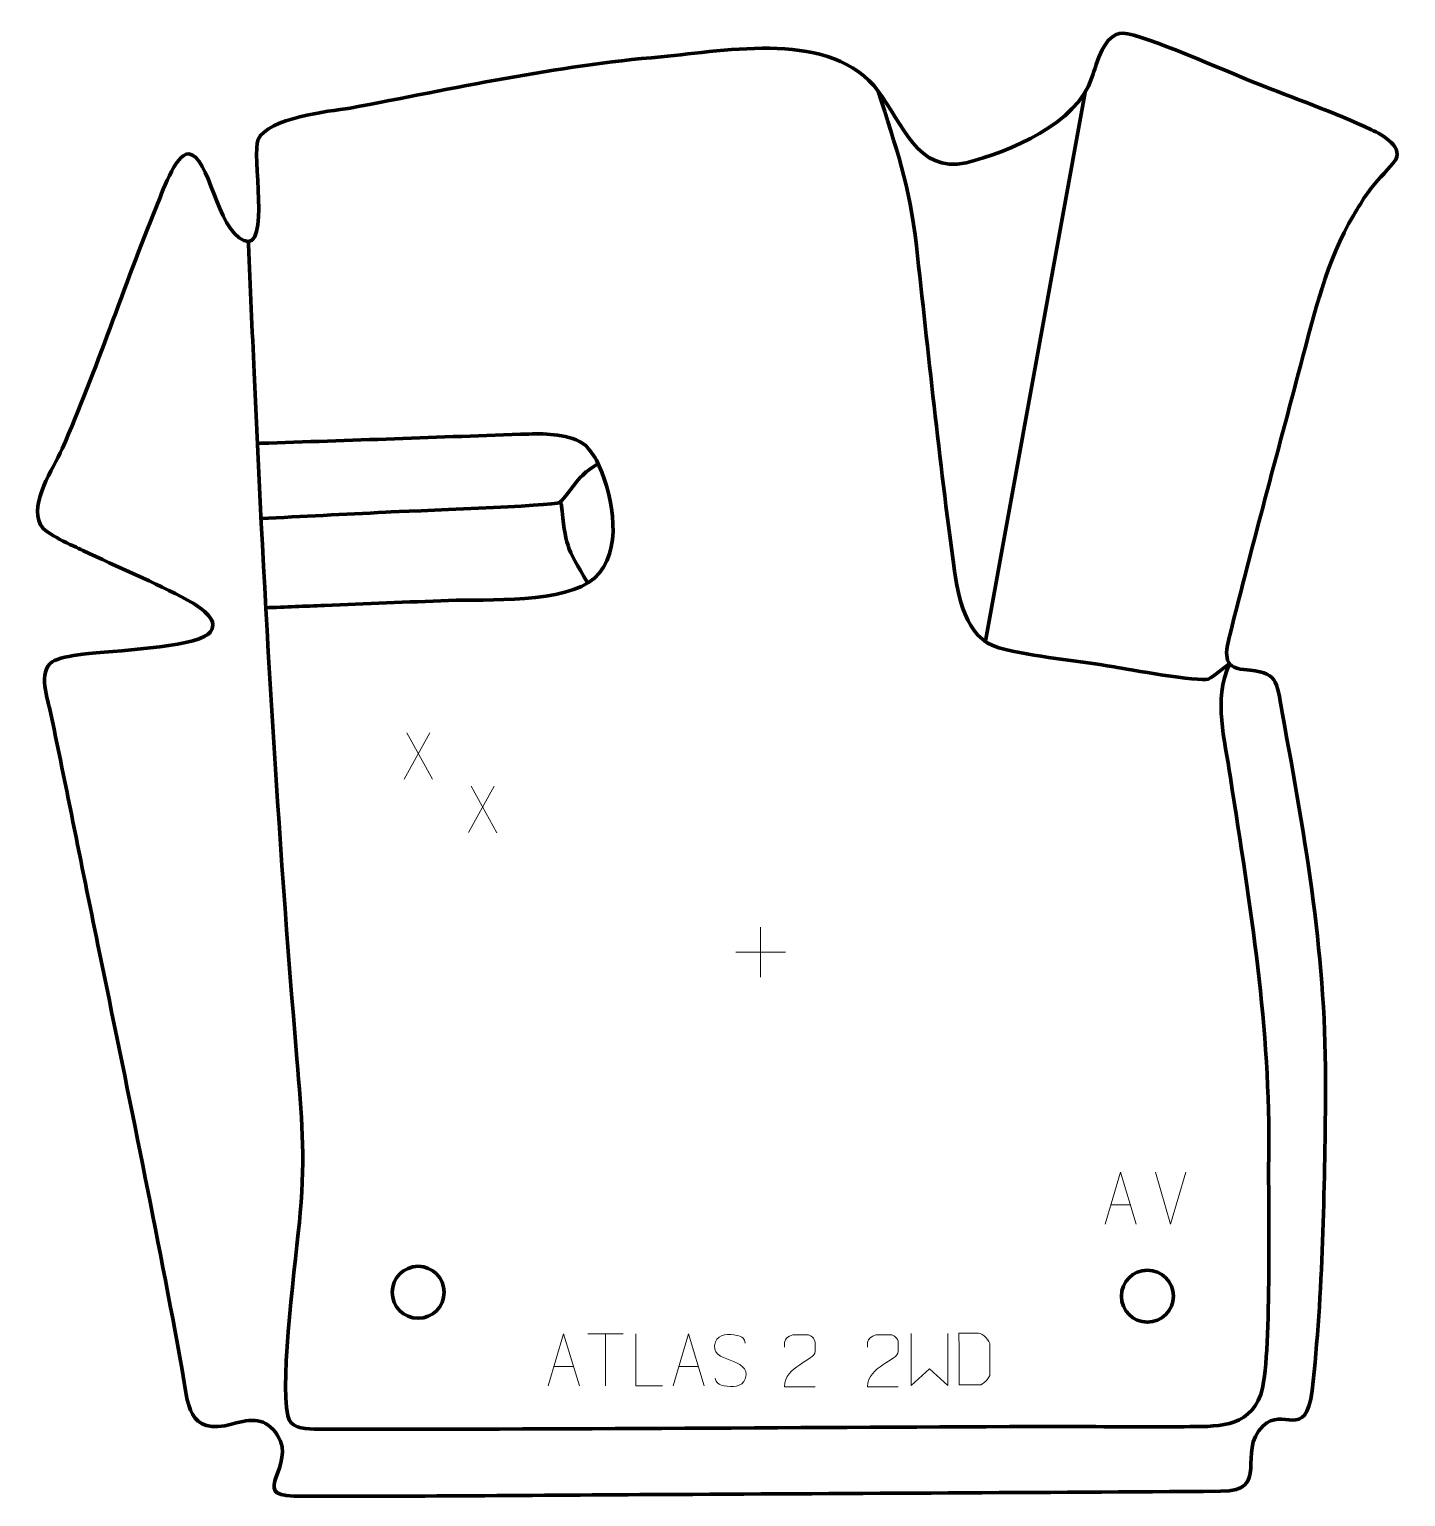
# Model space of a CAD drawing. Header units: millimetres. Extents: x 1055 to 1717, y -37 to 668.
import ezdxf

# ---------------------------------------------------------------- set-up
doc = ezdxf.new("R2010")
doc.units = ezdxf.units.MM
doc.header["$MEASUREMENT"] = 0
doc.layers.add('layer 2', color=7, linetype='Continuous')
doc.layers.add('layer 3', color=7, linetype='Continuous')

msp = doc.modelspace()

# ---------------------------------------------------------------- linework, layer by layer
at = {"layer": 'layer 2', "color": 142, "lineweight": 200}
for centre in [(1242.2464, 61.2756), (1592.8854, 59.4234)]:
    msp.add_ellipse(centre, major_axis=(0, 12.5), ratio=1, dxfattribs=at)
at = {"layer": 'layer 2', "color": 142, "lineweight": 158}
for points, knots in [([(1463.4627, 638.7695), (1472.0654, 611.2641), (1478.5447, 593.6417), (1481.8171, 564.3431), (1481.8171, 564.3431), (1487.5296, 513.2311), (1492.8206, 461.6607), (1499.784, 410.7289), (1499.784, 410.7289), (1501.7672, 396.2232), (1505.0475, 375.7647), (1521.4507, 371.1037), (1521.4507, 371.1037), (1538.698, 366.5564), (1558.8861, 365.0733), (1576.8927, 361.9642), (1576.8927, 361.9642), (1583.1628, 360.8816), (1618.0862, 354.5245), (1622.0986, 356.1176), (1622.0986, 356.1176), (1624.5886, 357.1062), (1630.0272, 361.7148), (1632.3096, 363.6049)], [0, 0, 0, 0, 0.14285714, 0.14285714, 0.14285714, 0.14285714, 0.28571429, 0.28571429, 0.28571429, 0.28571429, 0.42857143, 0.42857143, 0.42857143, 0.42857143, 0.57142857, 0.57142857, 0.57142857, 0.57142857, 0.71428571, 0.71428571, 0.71428571, 0.71428571, 1, 1, 1, 1]), ([(1632.3096, 363.6049), (1624.5288, 345.2022), (1630.0164, 327.6066), (1632.814, 308.7892), (1632.814, 308.7892), (1642.4039, 245.5227), (1652.197, 189.6587), (1651.1991, 125.0487), (1651.1991, 125.0487), (1650.9262, 102.6614), (1652.8031, 28.809), (1647.4224, 12.202), (1647.4224, 12.202), (1641.3035, -4.4161), (1625.5516, -3.1269), (1610.4999, -3.3325), (1610.4999, -3.3325), (1590.0948, -3.6114), (1569.2882, -3.2008), (1548.8009, -3.2456), (1548.8009, -3.2456), (1430.0209, -3.505), (1310.8953, -4.8254), (1192.1752, -4.4392), (1192.1752, -4.4392), (1186.6716, -4.4212), (1180.659, -3.6215), (1179.5445, 1.8538), (1179.5445, 1.8538), (1175.6655, 20.911), (1183.5759, 77.0042), (1185.5869, 99.5372), (1185.5869, 99.5372), (1188.0107, 127.4402), (1186.2737, 146.0105), (1183.9281, 173.5069), (1183.9281, 173.5069), (1174.6559, 284.1191), (1168.3301, 392.6776), (1163.3622, 503.4141), (1163.3622, 503.4141), (1162.4416, 523.9306), (1161.521, 544.4471), (1160.6005, 564.9636), (1160.6005, 564.9636), (1160.6005, 564.9636), (1160.5331, 566.4648), (1160.5331, 566.4648)], [0, 0, 0, 0, 0.07692308, 0.07692308, 0.07692308, 0.07692308, 0.15384615, 0.15384615, 0.15384615, 0.15384615, 0.23076923, 0.23076923, 0.23076923, 0.23076923, 0.30769231, 0.30769231, 0.30769231, 0.30769231, 0.38461538, 0.38461538, 0.38461538, 0.38461538, 0.46153846, 0.46153846, 0.46153846, 0.46153846, 0.53846154, 0.53846154, 0.53846154, 0.53846154, 0.61538462, 0.61538462, 0.61538462, 0.61538462, 0.69230769, 0.69230769, 0.69230769, 0.69230769, 0.76923077, 0.76923077, 0.76923077, 0.76923077, 0.84615385, 0.84615385, 0.84615385, 0.84615385, 1, 1, 1, 1]), ([(1168.8967, 390.3522), (1178.339, 390.7335), (1187.7812, 391.1147), (1197.2235, 391.496), (1197.2235, 391.496), (1217.1019, 392.2987), (1236.9803, 393.1013), (1256.8587, 393.904), (1256.8587, 393.904), (1274.9843, 394.4442), (1313.3465, 392.3251), (1327.0017, 404.6212), (1327.0017, 404.6212), (1341.1238, 417.3377), (1335.8773, 443.1957), (1329.3343, 458.5106), (1329.3343, 458.5106), (1327.6022, 462.5649), (1325.8988, 464.8816), (1323.0065, 468.1609), (1323.0065, 468.1609), (1319.0622, 471.5026), (1314.1951, 472.5721), (1309.2372, 473.3623), (1309.2372, 473.3623), (1304.7457, 474.0046), (1300.1011, 474.0691), (1295.4335, 473.9079), (1295.4335, 473.9079), (1252.4138, 472.4218), (1209.4291, 470.7974), (1166.3812, 469.4532), (1166.3812, 469.4532), (1166.3812, 469.4532), (1164.8881, 469.4065), (1164.8881, 469.4065)], [0, 0, 0, 0, 0.1, 0.1, 0.1, 0.1, 0.2, 0.2, 0.2, 0.2, 0.3, 0.3, 0.3, 0.3, 0.4, 0.4, 0.4, 0.4, 0.5, 0.5, 0.5, 0.5, 0.6, 0.6, 0.6, 0.6, 0.7, 0.7, 0.7, 0.7, 0.8, 0.8, 0.8, 0.8, 1, 1, 1, 1]), ([(1166.5096, 433.2686), (1186.5838, 434.2809), (1206.658, 435.2931), (1226.7322, 436.3054), (1226.7322, 436.3054), (1236.921, 436.7993), (1307.4205, 439.2467), (1310.3267, 441.0561), (1310.3267, 441.0561), (1311.923, 442.0498), (1318.2049, 451.2394), (1321.345, 454.1806), (1321.345, 454.1806), (1323.6582, 456.3474), (1325.9483, 457.8423), (1328.5939, 459.5458)], [0, 0, 0, 0, 0.2, 0.2, 0.2, 0.2, 0.4, 0.4, 0.4, 0.4, 0.6, 0.6, 0.6, 0.6, 1, 1, 1, 1])]:
    msp.add_open_spline(points, degree=3, knots=knots, dxfattribs=at)
for points in [[(1514.8954, 373.4403), (1514.8954, 373.4403), (1562.9353, 638.2009), (1562.9353, 638.2009)], [(1323.7524, 402.2406), (1313.1574, 420.3574), (1313.3484, 419.5417), (1311.0438, 440.5569)]]:
    msp.add_open_spline(points, degree=3, dxfattribs=at)
at = {"layer": 'layer 3', "color": 242, "lineweight": 158}
msp.add_open_spline([(1628.104, -34.3946), (1652.6284, -34.3621), (1635.434, -15.7427), (1648.3713, -3.023), (1648.3713, -3.023), (1658.3128, 6.7513), (1668.6575, -10.9387), (1672.1363, 14.1466), (1672.1363, 14.1466), (1677.328, 61.4473), (1678.0604, 109.7401), (1678.5382, 157.3027), (1678.5382, 157.3027), (1679.0371, 222.174), (1669.2848, 276.7445), (1657.6787, 339.9894), (1657.6787, 339.9894), (1654.7811, 355.9327), (1655.9857, 359.2714), (1639.3101, 360.6923), (1639.3101, 360.6923), (1628.5868, 361.4438), (1630.5288, 369.2589), (1632.6231, 377.6646), (1632.6231, 377.6646), (1643.4066, 420.9455), (1655.2349, 464.1602), (1666.6209, 507.3025), (1666.6209, 507.3025), (1672.8791, 531.0216), (1679.2578, 557.8179), (1691.9175, 578.9594), (1691.9175, 578.9594), (1694.1271, 582.6376), (1696.3503, 586.3701), (1698.8135, 589.885), (1698.8135, 589.885), (1703.1369, 596.0539), (1707.0726, 599.2438), (1711.3893, 604.5335), (1711.3893, 604.5335), (1717.0557, 611.477), (1705.7214, 617.8414), (1700.6403, 620.2028), (1700.6403, 620.2028), (1682.8311, 628.4796), (1663.0312, 635.4938), (1644.6616, 642.7283), (1644.6616, 642.7283), (1631.1285, 648.0787), (1592.0581, 665.7722), (1581.0855, 666.6683), (1581.0855, 666.6683), (1571.9464, 666.4895), (1568.6362, 652.3447), (1566.2375, 645.2224), (1566.2375, 645.2224), (1558.8147, 622.9842), (1526.6243, 609.5783), (1505.6607, 604.2235), (1505.6607, 604.2235), (1482.3217, 599.1917), (1475.0056, 623.44), (1463.4627, 638.7695), (1463.4627, 638.7695), (1441.1143, 668.449), (1391.0109, 658.1693), (1359.1634, 655.2499), (1359.1634, 655.2499), (1308.3315, 650.9978), (1259.5122, 640.018), (1209.5516, 630.5798), (1209.5516, 630.5798), (1198.8336, 629.0201), (1170.3526, 626.033), (1165.2716, 615.4649), (1165.2716, 615.4649), (1162.1118, 608.8927), (1171.3941, 561.5149), (1158.4946, 566.8846), (1158.4946, 566.8846), (1145.106, 572.4578), (1141.9603, 607.8071), (1131.9065, 608.5523), (1131.9065, 608.5523), (1125.5732, 609.0217), (1118.5943, 588.5308), (1116.4577, 583.3595), (1116.4577, 583.3595), (1100.6002, 544.8525), (1087.8402, 504.8165), (1071.0482, 466.7995), (1071.0482, 466.7995), (1066.6772, 456.9036), (1055.2882, 441.3185), (1060.709, 430.1803), (1060.709, 430.1803), (1062.7573, 425.9715), (1076.7018, 420.0158), (1081.0395, 417.911), (1081.0395, 417.911), (1097.3834, 409.9805), (1115.7004, 402.6413), (1131.3905, 393.99), (1131.3905, 393.99), (1131.3905, 393.99), (1133.0763, 393.0605), (1133.0763, 393.0605), (1133.0763, 393.0605), (1137.7111, 390.4199), (1147.9639, 383.7412), (1141.3347, 377.6569), (1141.3347, 377.6569), (1132.9016, 371.0763), (1095.5108, 369.8514), (1080.9964, 368.0192), (1080.9964, 368.0192), (1074.8101, 367.2382), (1068.8915, 366.1174), (1066.2409, 364.3573), (1066.2409, 364.3573), (1059.2545, 359.7183), (1064.2165, 346.0912), (1065.6052, 339.4571), (1065.6052, 339.4571), (1073.8674, 299.988), (1081.6692, 260.2472), (1089.8037, 220.7165), (1089.8037, 220.7165), (1103.2802, 155.2254), (1116.7015, 89.7386), (1128.8222, 23.9794), (1128.8222, 23.9794), (1131.5279, 7.6699), (1131.1947, -8.0241), (1153.1602, -1.9746), (1153.1602, -1.9746), (1161.8604, 0.4215), (1168.9743, 1.4047), (1174.6822, -7.5491), (1174.6822, -7.5491), (1183.8893, -21.9917), (1160.883, -36.5362), (1182.4621, -36.6465), (1182.4621, -36.6465), (1243.526, -36.9586), (1304.9771, -36.2242), (1366.0636, -35.8982), (1366.0636, -35.8982), (1453.4104, -35.432), (1540.7575, -34.9268), (1628.104, -34.3946)], degree=3, knots=[0, 0, 0, 0, 0.02564103, 0.02564103, 0.02564103, 0.02564103, 0.05128205, 0.05128205, 0.05128205, 0.05128205, 0.07692308, 0.07692308, 0.07692308, 0.07692308, 0.1025641, 0.1025641, 0.1025641, 0.1025641, 0.12820513, 0.12820513, 0.12820513, 0.12820513, 0.15384615, 0.15384615, 0.15384615, 0.15384615, 0.17948718, 0.17948718, 0.17948718, 0.17948718, 0.20512821, 0.20512821, 0.20512821, 0.20512821, 0.23076923, 0.23076923, 0.23076923, 0.23076923, 0.25641026, 0.25641026, 0.25641026, 0.25641026, 0.28205128, 0.28205128, 0.28205128, 0.28205128, 0.30769231, 0.30769231, 0.30769231, 0.30769231, 0.33333333, 0.33333333, 0.33333333, 0.33333333, 0.35897436, 0.35897436, 0.35897436, 0.35897436, 0.38461538, 0.38461538, 0.38461538, 0.38461538, 0.41025641, 0.41025641, 0.41025641, 0.41025641, 0.43589744, 0.43589744, 0.43589744, 0.43589744, 0.46153846, 0.46153846, 0.46153846, 0.46153846, 0.48717949, 0.48717949, 0.48717949, 0.48717949, 0.51282051, 0.51282051, 0.51282051, 0.51282051, 0.53846154, 0.53846154, 0.53846154, 0.53846154, 0.56410256, 0.56410256, 0.56410256, 0.56410256, 0.58974359, 0.58974359, 0.58974359, 0.58974359, 0.61538462, 0.61538462, 0.61538462, 0.61538462, 0.64102564, 0.64102564, 0.64102564, 0.64102564, 0.66666667, 0.66666667, 0.66666667, 0.66666667, 0.69230769, 0.69230769, 0.69230769, 0.69230769, 0.71794872, 0.71794872, 0.71794872, 0.71794872, 0.74358974, 0.74358974, 0.74358974, 0.74358974, 0.76923077, 0.76923077, 0.76923077, 0.76923077, 0.79487179, 0.79487179, 0.79487179, 0.79487179, 0.82051282, 0.82051282, 0.82051282, 0.82051282, 0.84615385, 0.84615385, 0.84615385, 0.84615385, 0.87179487, 0.87179487, 0.87179487, 0.87179487, 0.8974359, 0.8974359, 0.8974359, 0.8974359, 0.92307692, 0.92307692, 0.92307692, 0.92307692, 0.94871795, 0.94871795, 0.94871795, 0.94871795, 1, 1, 1, 1], dxfattribs=at)
at = {"layer": 'layer 3', "color": 250, "lineweight": 9}
for points in [[(1247.8142, 330.2869), (1247.8142, 330.2869), (1235.507, 307.9883), (1235.507, 307.9883)], [(1236.8099, 330.2869), (1236.8099, 330.2869), (1249.1171, 307.9366), (1249.1171, 307.9366)], [(1278.7604, 304.5964), (1278.7604, 304.5964), (1266.4532, 282.2978), (1266.4532, 282.2978)], [(1267.7561, 304.5964), (1267.7561, 304.5964), (1280.0633, 282.2461), (1280.0633, 282.2461)], [(1406.9151, 236.8346), (1406.9151, 236.8346), (1406.9151, 212.8567), (1406.9151, 212.8567)], [(1394.9262, 224.8456), (1394.9262, 224.8456), (1418.9041, 224.8456), (1418.9041, 224.8456)], [(1604.037, 94.0587), (1604.037, 94.0587), (1596.7152, 119.0123), (1596.7152, 119.0123)], [(1611.3589, 119.0123), (1611.3589, 119.0123), (1604.0371, 94.0587), (1604.0371, 94.0587)], [(1575.2892, 103.3154), (1575.2892, 103.3154), (1584.7849, 103.3154), (1584.7849, 103.3154)], [(1323.8084, 41.3273), (1323.8084, 41.3273), (1340.7956, 41.3273), (1340.7956, 41.3273)], [(1332.3022, 16.3973), (1332.3022, 16.3973), (1332.3022, 41.3508), (1332.3022, 41.3508)], [(1307.5541, 25.6467), (1307.5541, 25.6467), (1317.0498, 25.6467), (1317.0498, 25.6467)], [(1367.5541, 25.6467), (1367.5541, 25.6467), (1377.0498, 25.6467), (1377.0498, 25.6467)]]:
    msp.add_open_spline(points, degree=3, dxfattribs=at)
for points, knots in [([(1572.5666, 94.066), (1572.5666, 94.066), (1579.9376, 119.0195), (1579.9376, 119.0195), (1579.9376, 119.0195), (1579.9376, 119.0195), (1587.5075, 94.066), (1587.5075, 94.066)], [0, 0, 0, 0, 0.33333333, 0.33333333, 0.33333333, 0.33333333, 1, 1, 1, 1]), ([(1304.8315, 16.3973), (1304.8315, 16.3973), (1312.2025, 41.3508), (1312.2025, 41.3508), (1312.2025, 41.3508), (1312.2025, 41.3508), (1319.7724, 16.3973), (1319.7724, 16.3973)], [0, 0, 0, 0, 0.33333333, 0.33333333, 0.33333333, 0.33333333, 1, 1, 1, 1]), ([(1359.7765, 16.3972), (1359.7765, 16.3972), (1346.8274, 16.3972), (1346.8274, 16.3972), (1346.8274, 16.3972), (1346.8274, 16.3972), (1346.8274, 41.3508), (1346.8274, 41.3508)], [0, 0, 0, 0, 0.33333333, 0.33333333, 0.33333333, 0.33333333, 1, 1, 1, 1]), ([(1364.8315, 16.3973), (1364.8315, 16.3973), (1372.2025, 41.3508), (1372.2025, 41.3508), (1372.2025, 41.3508), (1372.2025, 41.3508), (1379.7724, 16.3973), (1379.7724, 16.3973)], [0, 0, 0, 0, 0.33333333, 0.33333333, 0.33333333, 0.33333333, 1, 1, 1, 1]), ([(1392.3048, 28.6523), (1388.0565, 30.1227), (1383.1484, 31.9185), (1385.1535, 37.4388), (1385.1535, 37.4388), (1386.657, 41.5787), (1391.8706, 41.1902), (1395.4742, 40.5891), (1395.4742, 40.5891), (1398.3348, 40.1119), (1399.1995, 38.8987), (1399.5101, 36.8146)], [0, 0, 0, 0, 0.25, 0.25, 0.25, 0.25, 0.5, 0.5, 0.5, 0.5, 1, 1, 1, 1]), ([(1433.088, 15.9174), (1428.1736, 15.9177), (1423.2592, 15.9177), (1418.3451, 15.9174), (1418.3451, 15.9174), (1418.3451, 25.8497), (1432.9961, 28.4909), (1433.088, 32.8012), (1433.088, 32.8012), (1433.0877, 34.2253), (1433.0877, 35.649), (1433.088, 37.0723), (1433.088, 37.0723), (1433.0711, 39.1494), (1430.9483, 40.8742), (1429.2773, 40.8915), (1429.2773, 40.8915), (1427.2041, 40.8911), (1425.1312, 40.8911), (1423.0588, 40.8915), (1423.0588, 40.8915), (1421.2367, 40.908), (1418.412, 39.1159), (1418.3451, 37.0223), (1418.3451, 37.0223), (1418.3451, 37.0223), (1418.3451, 34.9675), (1418.3451, 34.9675)], [0, 0, 0, 0, 0.125, 0.125, 0.125, 0.125, 0.25, 0.25, 0.25, 0.25, 0.375, 0.375, 0.375, 0.375, 0.5, 0.5, 0.5, 0.5, 0.625, 0.625, 0.625, 0.625, 0.75, 0.75, 0.75, 0.75, 1, 1, 1, 1]), ([(1473.088, 15.9174), (1468.1736, 15.9177), (1463.2592, 15.9177), (1458.3451, 15.9174), (1458.3451, 15.9174), (1458.3451, 25.8497), (1472.9961, 28.4909), (1473.088, 32.8012), (1473.088, 32.8012), (1473.0877, 34.2253), (1473.0877, 35.649), (1473.088, 37.0723), (1473.088, 37.0723), (1473.0711, 39.1494), (1470.9483, 40.8742), (1469.2773, 40.8915), (1469.2773, 40.8915), (1467.2041, 40.8911), (1465.1312, 40.8911), (1463.0588, 40.8915), (1463.0588, 40.8915), (1461.2367, 40.908), (1458.412, 39.1159), (1458.3451, 37.0223), (1458.3451, 37.0223), (1458.3451, 37.0223), (1458.3451, 34.9675), (1458.3451, 34.9675)], [0, 0, 0, 0, 0.125, 0.125, 0.125, 0.125, 0.25, 0.25, 0.25, 0.25, 0.375, 0.375, 0.375, 0.375, 0.5, 0.5, 0.5, 0.5, 0.625, 0.625, 0.625, 0.625, 0.75, 0.75, 0.75, 0.75, 1, 1, 1, 1]), ([(1479.2873, 41.4091), (1479.2873, 41.4091), (1479.2873, 16.4511), (1479.2873, 16.4511), (1479.2873, 16.4511), (1479.2873, 16.4511), (1488.13, 24.5158), (1488.13, 24.5158), (1488.13, 24.5158), (1488.13, 24.5158), (1496.9724, 16.4517), (1496.9724, 16.4517), (1496.9724, 16.4517), (1496.9724, 16.4517), (1496.9724, 41.4091), (1496.9724, 41.4091)], [0, 0, 0, 0, 0.2, 0.2, 0.2, 0.2, 0.4, 0.4, 0.4, 0.4, 0.6, 0.6, 0.6, 0.6, 1, 1, 1, 1]), ([(1502.3437, 16.7459), (1504.6755, 16.7463), (1509.6257, 16.7223), (1511.9572, 16.722), (1511.9572, 16.722), (1513.8822, 16.6166), (1517.2008, 20.1582), (1517.1896, 22.1755), (1517.1896, 22.1755), (1517.1892, 27.9456), (1517.1892, 30.1153), (1517.1896, 35.8846), (1517.1896, 35.8846), (1517.1853, 38.0227), (1513.8108, 41.6828), (1511.6584, 41.6693), (1511.6584, 41.6693), (1509.3327, 41.6693), (1504.6084, 41.6693), (1502.2823, 41.6693), (1502.2823, 41.6693), (1502.2827, 35.9224), (1502.344, 22.4932), (1502.3437, 16.7459)], [0, 0, 0, 0, 0.14285714, 0.14285714, 0.14285714, 0.14285714, 0.28571429, 0.28571429, 0.28571429, 0.28571429, 0.42857143, 0.42857143, 0.42857143, 0.42857143, 0.57142857, 0.57142857, 0.57142857, 0.57142857, 0.71428571, 0.71428571, 0.71428571, 0.71428571, 1, 1, 1, 1]), ([(1392.3048, 28.6522), (1396.3234, 27.0055), (1401.3529, 25.1172), (1399.5189, 19.7569), (1399.5189, 19.7569), (1398.0591, 15.4905), (1393.1483, 15.7472), (1389.4222, 16.3019), (1389.4222, 16.3019), (1386.6722, 16.7117), (1385.4513, 17.9252), (1385.0733, 20.0374)], [0, 0, 0, 0, 0.25, 0.25, 0.25, 0.25, 0.5, 0.5, 0.5, 0.5, 1, 1, 1, 1])]:
    msp.add_open_spline(points, degree=3, knots=knots, dxfattribs=at)

doc.saveas('drawing.dxf')
